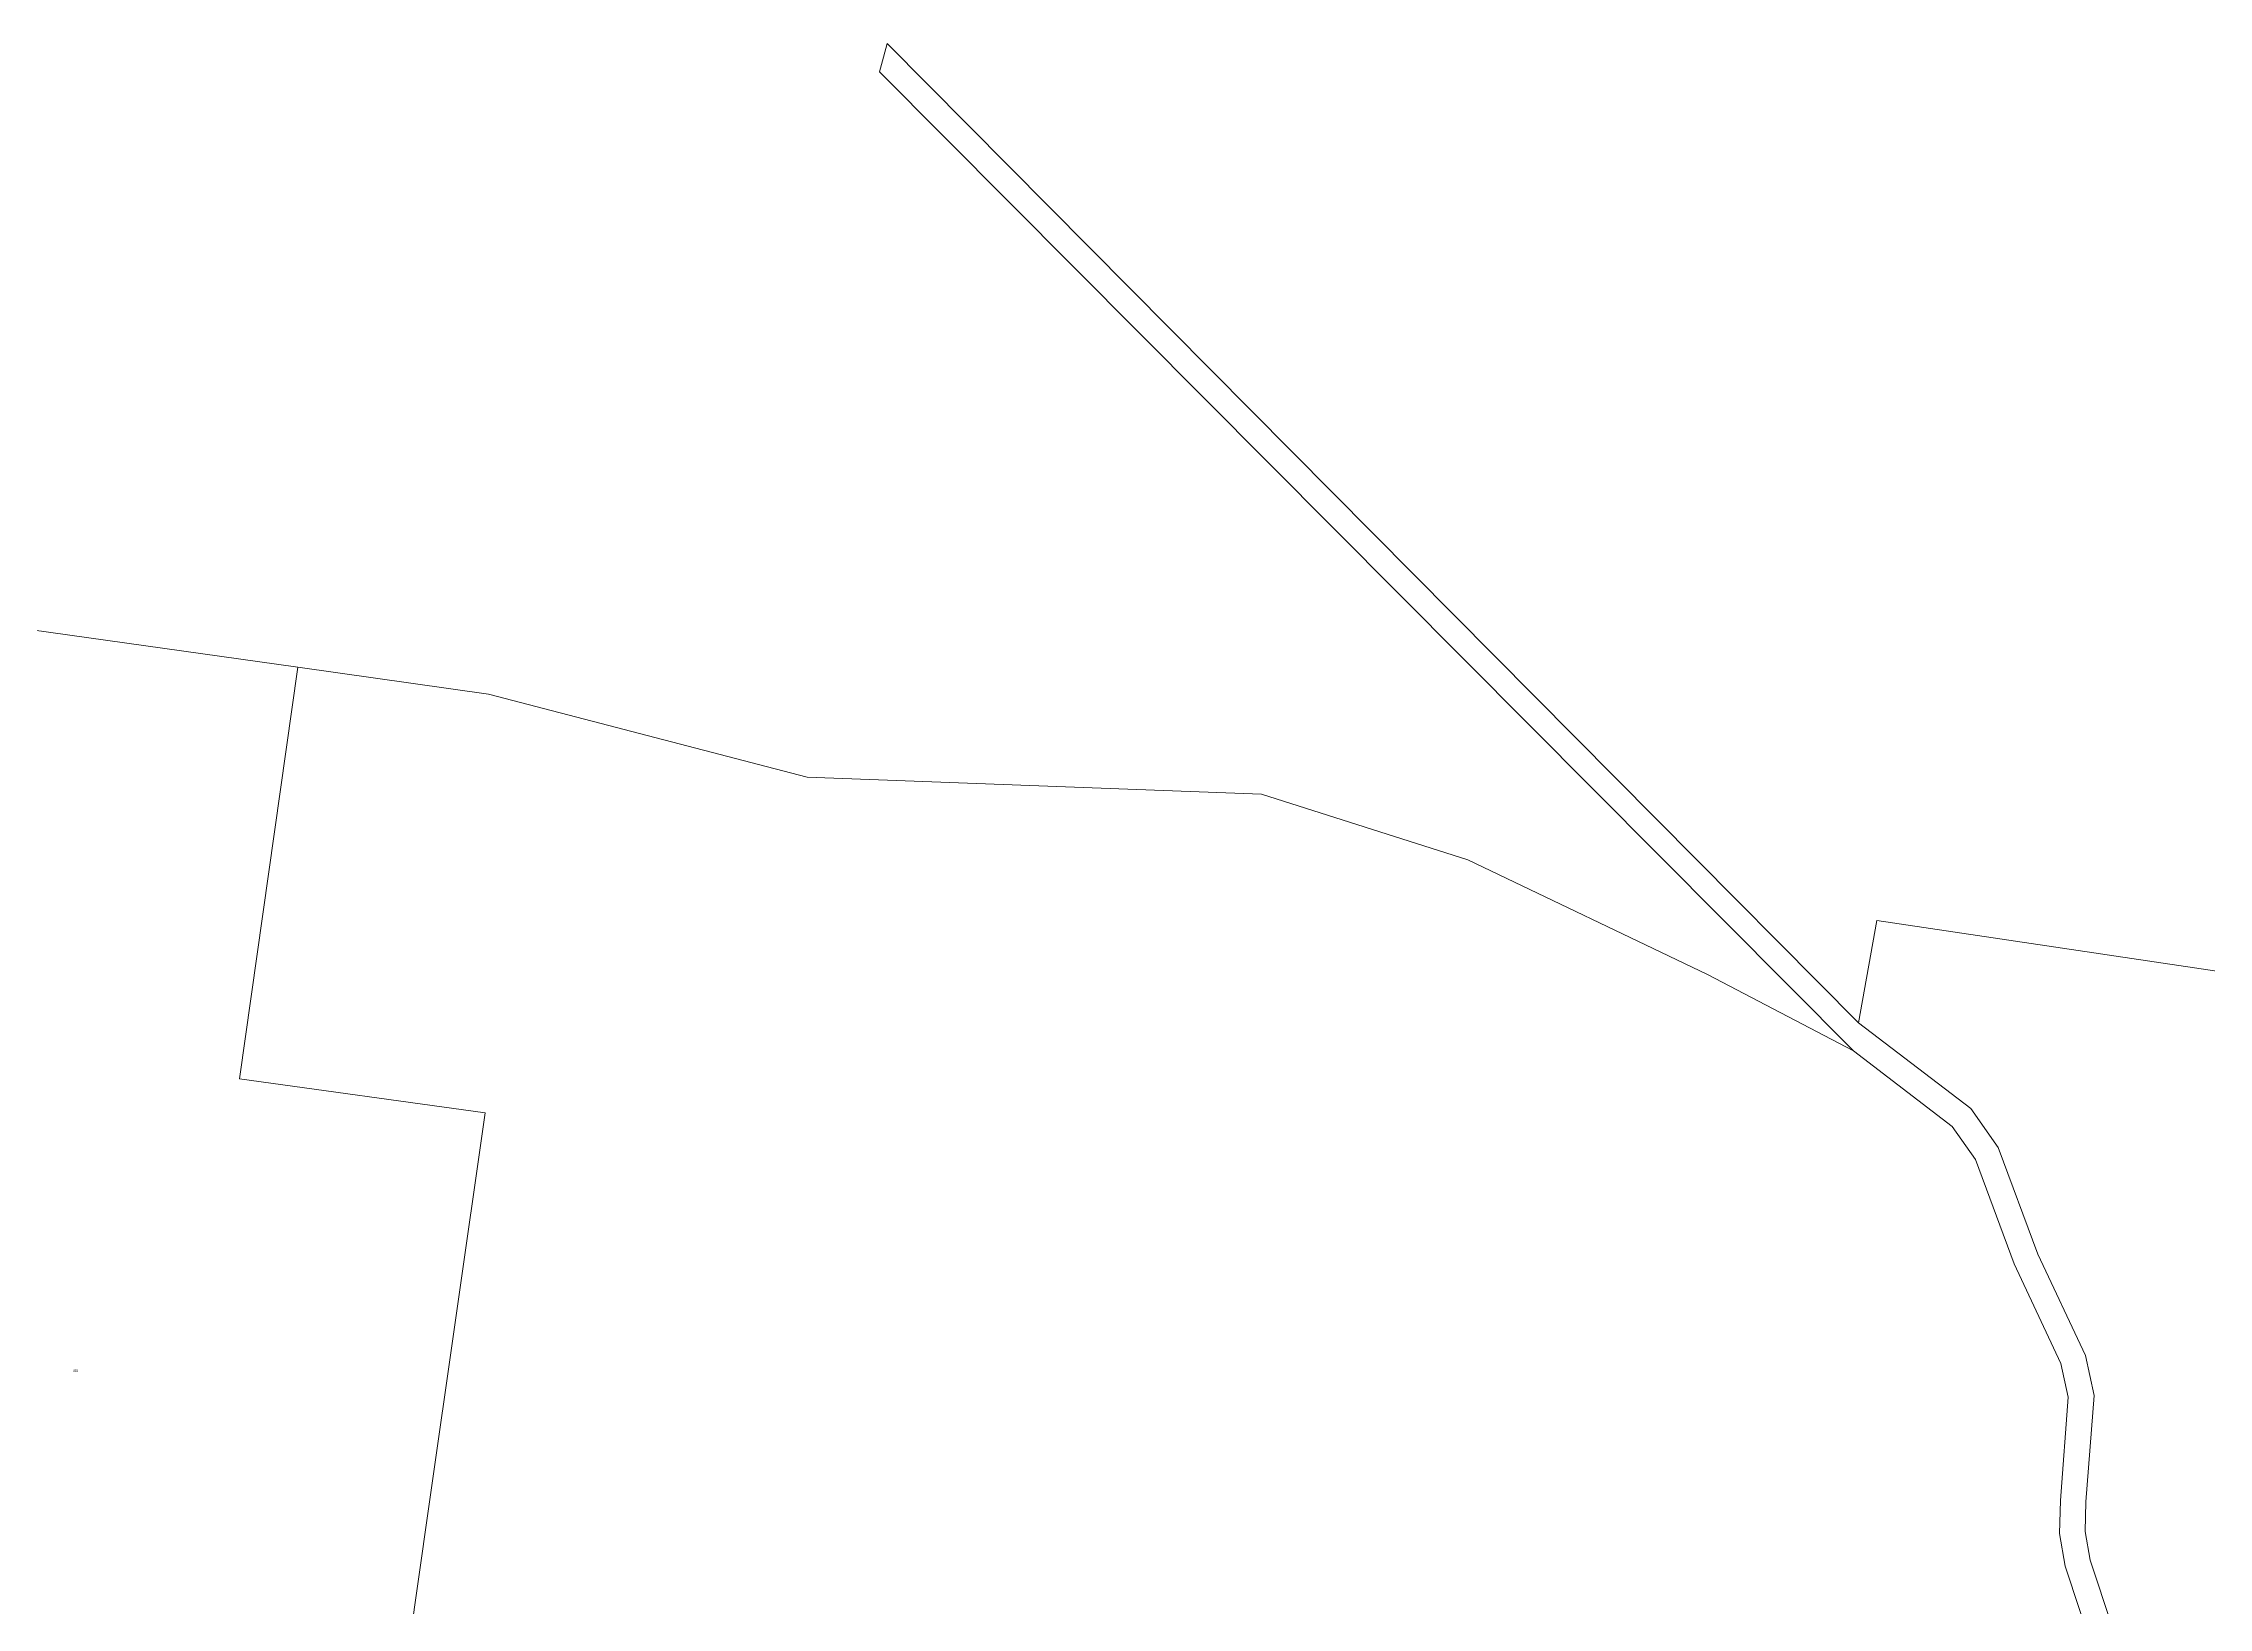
# Model space of a CAD drawing. Header units: metres. Extents: x 251098 to 258049, y 6188954 to 6192106.
# Drawn here: x 255191 to 256899, y 6190461 to 6191695 of the extents above; entities that cross this region are included whole.
import ezdxf

# ---------------------------------------------------------------- set-up
doc = ezdxf.new("R2010")
doc.units = ezdxf.units.M
doc.layers.add('Cadastre Land Parcels_SP_EXT', color=9, linetype='Continuous', lineweight=5)
doc.layers.add('Cadastre Roads_SP_EXT', color=9, linetype='Continuous', lineweight=5)
doc.styles.get("Standard").update_dxf_attribs({"font": 'arial.ttf'})

msp = doc.modelspace()

# ---------------------------------------------------------------- linework, layer by layer
at = {"layer": 'Cadastre Land Parcels_SP_EXT', "linetype": 'Continuous'}
msp.add_lwpolyline([(255392.1, 6191202.5), (254878.4, 6191274.6), (254834.1, 6190948.5), (255036.3, 6190920.5), (254992.8, 6190602.3), (255167.7, 6190579.4), (255101.7, 6190074.7), (255104.2, 6190074.3), (255422.6, 6190031.5), (255480, 6190433.1), (255494.8, 6190536.6), (255539.8, 6190850.9), (255346, 6190877.7), (255392.1, 6191202.5)], close=True, dxfattribs=at)
for points in [[(256820.5, 6190389.8), (256786.2, 6190493.2), (256781.8, 6190519.1), (256782.5, 6190545.1), (256788.7, 6190626.7), (256782.9, 6190653.1), (256746.1, 6190731.7), (256715.4, 6190814.1), (256697, 6190840.3), (256619.2, 6190900), (256504, 6190960), (256314.9, 6191050.6), (256152.2, 6191102.4), (255793.9, 6191115.8), (255542.5, 6191181.4), (255392.1, 6191202.5), (255346, 6190877.7), (255539.8, 6190850.9), (255494.8, 6190536.6), (255480, 6190433.1)], [(257638.2, 6190853.5), (256637.7, 6191002.7), (256637.7, 6191002.7), (256623.3, 6190922), (256711.7, 6190854.4), (256733.4, 6190823.6), (256764.7, 6190739.5), (256802.2, 6190659.6), (256809, 6190628), (256802.5, 6190544.1), (256802, 6190520.5), (256805.9, 6190498.1), (256840.6, 6190393.3), (256841.3, 6190363.7), (256830.7, 6190259.7), (256844.2, 6190159), (256856.3, 6190076.9), (256861.4, 6190054.5), (256870.9, 6190034.5), (256943.9, 6189968)]]:
    msp.add_lwpolyline(points, dxfattribs=at)
at = {"layer": 'Cadastre Roads_SP_EXT', "linetype": 'Continuous'}
msp.add_lwpolyline([(256840.6, 6190393.3), (256805.9, 6190498.1), (256802, 6190520.5), (256802.5, 6190544.1), (256809, 6190628), (256802.2, 6190659.6), (256764.7, 6190739.5), (256733.4, 6190823.6), (256711.7, 6190854.4), (256623.3, 6190922), (255856.8, 6191694.8), (255853.9, 6191683.8), (255850.9, 6191672.3), (256619.2, 6190900), (256697, 6190840.3), (256715.4, 6190814.1), (256746.1, 6190731.7), (256782.9, 6190653.1), (256788.7, 6190626.7), (256782.5, 6190545.1), (256781.8, 6190519.1), (256786.2, 6190493.2), (256820.5, 6190389.8)], dxfattribs=at)

# ---------------------------------------------------------------- texts
at = {"layer": 'Cadastre Land Parcels_SP_EXT'}
msp.add_text('461', height=1.8, dxfattribs=at).set_placement((255214.6, 6190646.7))

doc.saveas('drawing.dxf')
